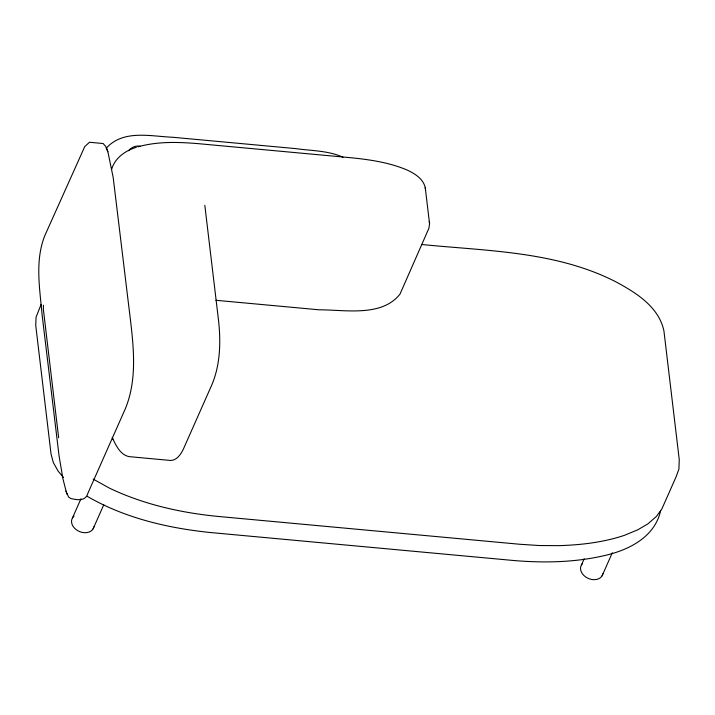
<?xml version="1.0" encoding="UTF-8"?>
<svg xmlns="http://www.w3.org/2000/svg" width="715" height="715" viewBox="0 0 715 715"><rect width="100%" height="100%" fill="white"/><g stroke="black" fill="none" stroke-linecap="round" stroke-linejoin="round"><path stroke-width="1.07" d="M43.463 305.269L43.338 309.175L58.657 437.786M137.923 146.843C157.318 141.347 177.829 141.99 197.724 143.608L351.86 157.827C370.674 159.749 389.72 162.627 407.237 170.081C414.834 173.629 423.048 178.732 425.228 187.402L429.563 223.759L428.92 228.237L400.007 294.08C381.774 317.344 344.853 309.702 319.328 309.827L215.939 300.291M660.642 510.501C655.02 537.108 628.485 550.291 604.148 555.635L603.844 555.716C574.225 562.544 543.525 563.036 513.343 560.48L210.21 532.505C167.551 528.099 124.598 518 87.212 496.326M41.113 304.438L36.045 317.245L35.75 325.522L51.069 454.141L53.366 462.65L58.219 471.257L63.546 477.477M111.576 169.527C114.829 157.97 125.34 150.642 136.315 147.317M72.519 517.821L80.983 498.73M93.075 528.912L103.764 504.799M581.518 564.787L584.191 558.764M602.075 575.879L612.317 552.767M106.195 148.282C123.06 129.308 150.561 136.342 172.619 137.253L295.536 148.595C311.356 150.838 328.23 150.516 343.003 157.228M128.637 150.731C131.354 147.317 135.787 145.288 140.149 146.226M421.939 244.521C485.977 250.956 553.553 251.153 612.657 280.217L613.792 280.745C634.562 291.729 658.756 306.118 663.931 330.956L679.25 459.557L678.928 469.049L676.05 476.941L661.795 509.107L656.37 516.48L647.87 523.889L637.709 529.851L624.365 535.356C603.299 542.399 581.072 544.973 558.96 545.643L539.262 545.527L519.823 544.267L216.859 516.319C179.894 512.619 143.072 504.2 109.431 488.13L93.165 479.086M65.932 491.071L68.595 497.041L70.785 498.498C78.069 500.16 85.657 501.403 88.017 492.948L125.179 409.096C136.708 381.56 134.027 350.904 130.693 321.991L113.193 177.543L107.876 151.741L105.74 146.504L103.103 143.509L89.491 142.258L84.728 146.629L44.813 235.646C34.776 260.787 39.79 288.592 42.087 314.671L59.059 455.866L62.875 478.523L66.37 492.269M112.818 438.903C116.339 445.999 120.576 455.071 129.236 456.644L170.331 460.442C176.703 460.594 180.672 454.481 183.201 449.467L211.354 385.939C220.274 365.687 220.908 342.789 218.611 321.089L204.821 205.33M112.192 437.366L112.934 439.162M106.437 147.808L107.152 149.748M107.214 149.927L107.876 151.741M66.763 493.323L67.228 494.61M425.228 187.402L425.505 189.681M429.286 221.462L429.563 223.759M602.924 573.743A11.708 8.821 23.9 0 1 587.596 578.104A11.708 8.821 23.9 0 1 582.484 563.563M93.933 526.776A11.708 8.821 23.9 0 1 78.15 530.905A11.708 8.821 23.9 0 1 74.074 516.06"/></g></svg>
